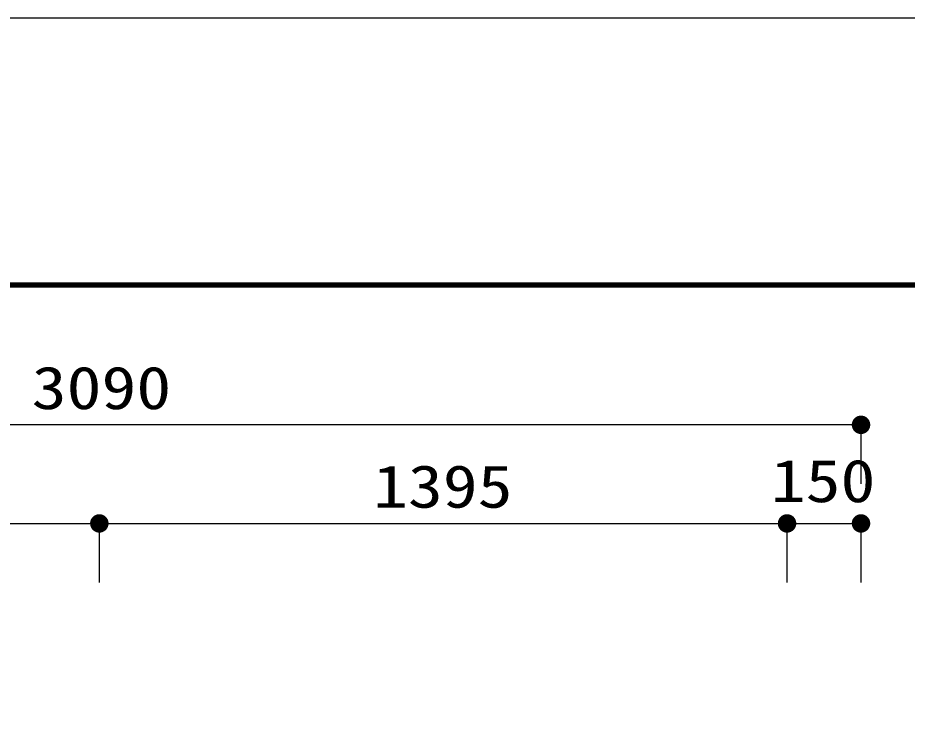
# Model space of a CAD drawing. Units: millimetres, scale not verified. Extents: x -24028 to 8910, y -6308 to 6308.
# Drawn here: x -4528 to -2724, y 4893 to 6308 of the extents above; entities that cross this region are included whole.
import ezdxf
from ezdxf.enums import TextEntityAlignment as Align

# ---------------------------------------------------------------- set-up
doc = ezdxf.new("R2010")
doc.units = ezdxf.units.MM
doc.header["$LTSCALE"] = 30
for name, color, linetype, lineweight in [('0-E_00クル-フ-6寸法', 132, 'Continuous', 25), ('1-2_図面枠', 7, 'Continuous', 25), ('1-3_Axis_waku', 7, 'Continuous', 25)]:
    doc.layers.add(name, color=color, linetype=linetype, lineweight=lineweight)
doc.styles.add('ＭＳ ゴシック', font='')
doc.styles.get('ＭＳ ゴシック').set_extended_font_data('MS Gothic')

msp = doc.modelspace()

# ---------------------------------------------------------------- linework, layer by layer
at = {"layer": '0-E_00クル-フ-6寸法', "color": 4}
for p, q in [((-2817.24, 5481.89), (-5907.24, 5481.89)), ((-2817.24, 5361.89), (-2817.24, 5481.89)), ((-5757.24, 5281.89), (-4362.24, 5281.89)), ((-4362.24, 5161.89), (-4362.24, 5281.89)), ((-4362.24, 5161.89), (-4362.24, 5281.89)), ((-4362.24, 5281.89), (-2967.24, 5281.89)), ((-2967.24, 5161.89), (-2967.24, 5281.89)), ((-2967.24, 5161.89), (-2967.24, 5281.89)), ((-2967.24, 5281.89), (-2817.24, 5281.89)), ((-2817.24, 5161.89), (-2817.24, 5281.89))]:
    msp.add_line(p, q, dxfattribs=at)
at = {"layer": '0-E_00クル-フ-6寸法'}
for points in [[(-2817.24, 5481.89), (-2835.84, 5484.24), (-2835.4, 5486.55)], [(-2817.24, 5481.89), (-2835.4, 5486.55), (-2834.68, 5488.79)], [(-2817.24, 5481.89), (-2834.68, 5488.79), (-2833.67, 5490.92)], [(-2817.24, 5481.89), (-2833.67, 5490.92), (-2832.41, 5492.91)], [(-2817.24, 5481.89), (-2832.41, 5492.91), (-2830.91, 5494.72)], [(-2817.24, 5481.89), (-2830.91, 5494.72), (-2829.19, 5496.34)], [(-2817.24, 5481.89), (-2829.19, 5496.34), (-2827.29, 5497.72)], [(-2817.24, 5481.89), (-2827.29, 5497.72), (-2825.23, 5498.85)], [(-2817.24, 5481.89), (-2825.23, 5498.85), (-2823.04, 5499.72)], [(-2817.24, 5481.89), (-2823.04, 5499.72), (-2820.76, 5500.31)], [(-2817.24, 5481.89), (-2820.76, 5500.31), (-2818.42, 5500.6)], [(-2817.24, 5481.89), (-2818.42, 5500.6), (-2816.07, 5500.6)], [(-2817.24, 5481.89), (-2816.07, 5500.6), (-2813.73, 5500.31)], [(-2817.24, 5481.89), (-2813.73, 5500.31), (-2811.45, 5499.72)], [(-2817.24, 5481.89), (-2811.45, 5499.72), (-2809.26, 5498.85)], [(-2817.24, 5481.89), (-2809.26, 5498.85), (-2807.2, 5497.72)], [(-2817.24, 5481.89), (-2807.2, 5497.72), (-2805.29, 5496.34)], [(-2817.24, 5481.89), (-2805.29, 5496.34), (-2803.57, 5494.72)], [(-2817.24, 5481.89), (-2803.57, 5494.72), (-2802.07, 5492.91)], [(-2817.24, 5481.89), (-2802.07, 5492.91), (-2800.81, 5490.92)], [(-2817.24, 5481.89), (-2800.81, 5490.92), (-2799.81, 5488.79)], [(-2817.24, 5481.89), (-2799.81, 5488.79), (-2799.08, 5486.55)], [(-2817.24, 5481.89), (-2799.08, 5486.55), (-2798.64, 5484.24)], [(-2817.24, 5481.89), (-2835.99, 5481.89), (-2835.84, 5484.24)], [(-2817.24, 5481.89), (-2835.84, 5479.54), (-2835.99, 5481.89)], [(-2817.24, 5481.89), (-2835.4, 5477.23), (-2835.84, 5479.54)], [(-2817.24, 5481.89), (-2834.68, 5474.99), (-2835.4, 5477.23)], [(-2817.24, 5481.89), (-2833.67, 5472.86), (-2834.68, 5474.99)], [(-2817.24, 5481.89), (-2832.41, 5470.87), (-2833.67, 5472.86)], [(-2817.24, 5481.89), (-2830.91, 5469.05), (-2832.41, 5470.87)], [(-2817.24, 5481.89), (-2829.19, 5467.44), (-2830.91, 5469.05)], [(-2817.24, 5481.89), (-2827.29, 5466.06), (-2829.19, 5467.44)], [(-2817.24, 5481.89), (-2825.23, 5464.92), (-2827.29, 5466.06)], [(-2817.24, 5481.89), (-2823.04, 5464.06), (-2825.23, 5464.92)], [(-2817.24, 5481.89), (-2820.76, 5463.47), (-2823.04, 5464.06)], [(-2817.24, 5481.89), (-2818.42, 5463.18), (-2820.76, 5463.47)], [(-2817.24, 5481.89), (-2816.07, 5463.18), (-2818.42, 5463.18)], [(-2817.24, 5481.89), (-2798.64, 5484.24), (-2798.49, 5481.89)], [(-2817.24, 5481.89), (-2813.73, 5463.47), (-2816.07, 5463.18)], [(-2817.24, 5481.89), (-2811.45, 5464.06), (-2813.73, 5463.47)], [(-2817.24, 5481.89), (-2809.26, 5464.92), (-2811.45, 5464.06)], [(-2817.24, 5481.89), (-2807.2, 5466.06), (-2809.26, 5464.92)], [(-2817.24, 5481.89), (-2805.29, 5467.44), (-2807.2, 5466.06)], [(-2817.24, 5481.89), (-2803.57, 5469.05), (-2805.29, 5467.44)], [(-2817.24, 5481.89), (-2802.07, 5470.87), (-2803.57, 5469.05)], [(-2817.24, 5481.89), (-2800.81, 5472.86), (-2802.07, 5470.87)], [(-2817.24, 5481.89), (-2799.81, 5474.99), (-2800.81, 5472.86)], [(-2817.24, 5481.89), (-2799.08, 5477.23), (-2799.81, 5474.99)], [(-2817.24, 5481.89), (-2798.64, 5479.54), (-2799.08, 5477.23)], [(-2817.24, 5481.89), (-2798.49, 5481.89), (-2798.64, 5479.54)], [(-4362.24, 5281.89), (-4380.84, 5284.24), (-4380.4, 5286.55)], [(-4362.24, 5281.89), (-4380.84, 5284.24), (-4380.4, 5286.55)], [(-4362.24, 5281.89), (-4380.4, 5286.55), (-4379.67, 5288.79)], [(-4362.24, 5281.89), (-4380.4, 5286.55), (-4379.67, 5288.79)], [(-4362.24, 5281.89), (-4379.67, 5288.79), (-4378.67, 5290.92)], [(-4362.24, 5281.89), (-4379.67, 5288.79), (-4378.67, 5290.92)], [(-4362.24, 5281.89), (-4378.67, 5290.92), (-4377.41, 5292.91)], [(-4362.24, 5281.89), (-4378.67, 5290.92), (-4377.41, 5292.91)], [(-4362.24, 5281.89), (-4377.41, 5292.91), (-4375.91, 5294.72)], [(-4362.24, 5281.89), (-4377.41, 5292.91), (-4375.91, 5294.72)], [(-4362.24, 5281.89), (-4375.91, 5294.72), (-4374.19, 5296.34)], [(-4362.24, 5281.89), (-4375.91, 5294.72), (-4374.19, 5296.34)], [(-4362.24, 5281.89), (-4374.19, 5296.34), (-4372.29, 5297.72)], [(-4362.24, 5281.89), (-4374.19, 5296.34), (-4372.29, 5297.72)], [(-4362.24, 5281.89), (-4372.29, 5297.72), (-4370.22, 5298.85)], [(-4362.24, 5281.89), (-4372.29, 5297.72), (-4370.22, 5298.85)], [(-4362.24, 5281.89), (-4370.22, 5298.85), (-4368.03, 5299.72)], [(-4362.24, 5281.89), (-4370.22, 5298.85), (-4368.03, 5299.72)], [(-4362.24, 5281.89), (-4368.03, 5299.72), (-4365.75, 5300.31)], [(-4362.24, 5281.89), (-4368.03, 5299.72), (-4365.75, 5300.31)], [(-4362.24, 5281.89), (-4365.75, 5300.31), (-4363.42, 5300.6)], [(-4362.24, 5281.89), (-4365.75, 5300.31), (-4363.42, 5300.6)], [(-4362.24, 5281.89), (-4363.42, 5300.6), (-4361.06, 5300.6)], [(-4362.24, 5281.89), (-4363.42, 5300.6), (-4361.06, 5300.6)], [(-4362.24, 5281.89), (-4361.06, 5300.6), (-4358.73, 5300.31)], [(-4362.24, 5281.89), (-4361.06, 5300.6), (-4358.73, 5300.31)], [(-4362.24, 5281.89), (-4358.73, 5300.31), (-4356.45, 5299.72)], [(-4362.24, 5281.89), (-4358.73, 5300.31), (-4356.45, 5299.72)], [(-4362.24, 5281.89), (-4356.45, 5299.72), (-4354.26, 5298.85)], [(-4362.24, 5281.89), (-4356.45, 5299.72), (-4354.26, 5298.85)], [(-4362.24, 5281.89), (-4354.26, 5298.85), (-4352.19, 5297.72)], [(-4362.24, 5281.89), (-4354.26, 5298.85), (-4352.19, 5297.72)], [(-4362.24, 5281.89), (-4352.19, 5297.72), (-4350.29, 5296.34)], [(-4362.24, 5281.89), (-4352.19, 5297.72), (-4350.29, 5296.34)], [(-4362.24, 5281.89), (-4350.29, 5296.34), (-4348.57, 5294.72)], [(-4362.24, 5281.89), (-4350.29, 5296.34), (-4348.57, 5294.72)], [(-4362.24, 5281.89), (-4348.57, 5294.72), (-4347.07, 5292.91)], [(-4362.24, 5281.89), (-4348.57, 5294.72), (-4347.07, 5292.91)], [(-4362.24, 5281.89), (-4347.07, 5292.91), (-4345.81, 5290.92)], [(-4362.24, 5281.89), (-4347.07, 5292.91), (-4345.81, 5290.92)], [(-4362.24, 5281.89), (-4345.81, 5290.92), (-4344.81, 5288.79)], [(-4362.24, 5281.89), (-4345.81, 5290.92), (-4344.81, 5288.79)], [(-4362.24, 5281.89), (-4344.81, 5288.79), (-4344.08, 5286.55)], [(-4362.24, 5281.89), (-4344.81, 5288.79), (-4344.08, 5286.55)], [(-4362.24, 5281.89), (-4344.08, 5286.55), (-4343.64, 5284.24)], [(-4362.24, 5281.89), (-4344.08, 5286.55), (-4343.64, 5284.24)], [(-2967.24, 5281.89), (-2985.84, 5284.24), (-2985.4, 5286.55)], [(-2967.24, 5281.89), (-2985.84, 5284.24), (-2985.4, 5286.55)], [(-2967.24, 5281.89), (-2985.4, 5286.55), (-2984.68, 5288.79)], [(-2967.24, 5281.89), (-2985.4, 5286.55), (-2984.68, 5288.79)], [(-2967.24, 5281.89), (-2984.68, 5288.79), (-2983.67, 5290.92)], [(-2967.24, 5281.89), (-2984.68, 5288.79), (-2983.67, 5290.92)], [(-2967.24, 5281.89), (-2983.67, 5290.92), (-2982.41, 5292.91)], [(-2967.24, 5281.89), (-2983.67, 5290.92), (-2982.41, 5292.91)], [(-2967.24, 5281.89), (-2982.41, 5292.91), (-2980.91, 5294.72)], [(-2967.24, 5281.89), (-2982.41, 5292.91), (-2980.91, 5294.72)], [(-2967.24, 5281.89), (-2980.91, 5294.72), (-2979.19, 5296.34)], [(-2967.24, 5281.89), (-2980.91, 5294.72), (-2979.19, 5296.34)], [(-2967.24, 5281.89), (-2979.19, 5296.34), (-2977.29, 5297.72)], [(-2967.24, 5281.89), (-2979.19, 5296.34), (-2977.29, 5297.72)], [(-2967.24, 5281.89), (-2977.29, 5297.72), (-2975.23, 5298.85)], [(-2967.24, 5281.89), (-2977.29, 5297.72), (-2975.23, 5298.85)], [(-2967.24, 5281.89), (-2975.23, 5298.85), (-2973.04, 5299.72)], [(-2967.24, 5281.89), (-2975.23, 5298.85), (-2973.04, 5299.72)], [(-2967.24, 5281.89), (-2973.04, 5299.72), (-2970.76, 5300.31)], [(-2967.24, 5281.89), (-2973.04, 5299.72), (-2970.76, 5300.31)], [(-2967.24, 5281.89), (-2970.76, 5300.31), (-2968.42, 5300.6)], [(-2967.24, 5281.89), (-2970.76, 5300.31), (-2968.42, 5300.6)], [(-2967.24, 5281.89), (-2968.42, 5300.6), (-2966.07, 5300.6)], [(-2967.24, 5281.89), (-2968.42, 5300.6), (-2966.07, 5300.6)], [(-2967.24, 5281.89), (-2966.07, 5300.6), (-2963.73, 5300.31)], [(-2967.24, 5281.89), (-2966.07, 5300.6), (-2963.73, 5300.31)], [(-2967.24, 5281.89), (-2963.73, 5300.31), (-2961.45, 5299.72)], [(-2967.24, 5281.89), (-2963.73, 5300.31), (-2961.45, 5299.72)], [(-2967.24, 5281.89), (-2961.45, 5299.72), (-2959.26, 5298.85)], [(-2967.24, 5281.89), (-2961.45, 5299.72), (-2959.26, 5298.85)], [(-2967.24, 5281.89), (-2959.26, 5298.85), (-2957.2, 5297.72)], [(-2967.24, 5281.89), (-2959.26, 5298.85), (-2957.2, 5297.72)], [(-2967.24, 5281.89), (-2957.2, 5297.72), (-2955.29, 5296.34)], [(-2967.24, 5281.89), (-2957.2, 5297.72), (-2955.29, 5296.34)], [(-2967.24, 5281.89), (-2955.29, 5296.34), (-2953.57, 5294.72)], [(-2967.24, 5281.89), (-2955.29, 5296.34), (-2953.57, 5294.72)], [(-2967.24, 5281.89), (-2953.57, 5294.72), (-2952.07, 5292.91)], [(-2967.24, 5281.89), (-2953.57, 5294.72), (-2952.07, 5292.91)], [(-2967.24, 5281.89), (-2952.07, 5292.91), (-2950.81, 5290.92)], [(-2967.24, 5281.89), (-2952.07, 5292.91), (-2950.81, 5290.92)], [(-2967.24, 5281.89), (-2950.81, 5290.92), (-2949.81, 5288.79)], [(-2967.24, 5281.89), (-2950.81, 5290.92), (-2949.81, 5288.79)], [(-2967.24, 5281.89), (-2949.81, 5288.79), (-2949.08, 5286.55)], [(-2967.24, 5281.89), (-2949.81, 5288.79), (-2949.08, 5286.55)], [(-2967.24, 5281.89), (-2949.08, 5286.55), (-2948.64, 5284.24)], [(-2967.24, 5281.89), (-2949.08, 5286.55), (-2948.64, 5284.24)], [(-2817.24, 5281.89), (-2835.84, 5284.24), (-2835.4, 5286.55)], [(-2817.24, 5281.89), (-2835.4, 5286.55), (-2834.68, 5288.79)], [(-2817.24, 5281.89), (-2834.68, 5288.79), (-2833.67, 5290.92)], [(-2817.24, 5281.89), (-2833.67, 5290.92), (-2832.41, 5292.91)], [(-2817.24, 5281.89), (-2832.41, 5292.91), (-2830.91, 5294.72)], [(-2817.24, 5281.89), (-2830.91, 5294.72), (-2829.19, 5296.34)], [(-2817.24, 5281.89), (-2829.19, 5296.34), (-2827.29, 5297.72)], [(-2817.24, 5281.89), (-2827.29, 5297.72), (-2825.23, 5298.85)], [(-2817.24, 5281.89), (-2825.23, 5298.85), (-2823.04, 5299.72)], [(-2817.24, 5281.89), (-2823.04, 5299.72), (-2820.76, 5300.31)], [(-2817.24, 5281.89), (-2820.76, 5300.31), (-2818.42, 5300.6)], [(-2817.24, 5281.89), (-2818.42, 5300.6), (-2816.07, 5300.6)], [(-2817.24, 5281.89), (-2816.07, 5300.6), (-2813.73, 5300.31)], [(-2817.24, 5281.89), (-2813.73, 5300.31), (-2811.45, 5299.72)], [(-2817.24, 5281.89), (-2811.45, 5299.72), (-2809.26, 5298.85)], [(-2817.24, 5281.89), (-2809.26, 5298.85), (-2807.2, 5297.72)], [(-2817.24, 5281.89), (-2807.2, 5297.72), (-2805.29, 5296.34)], [(-2817.24, 5281.89), (-2805.29, 5296.34), (-2803.57, 5294.72)], [(-2817.24, 5281.89), (-2803.57, 5294.72), (-2802.07, 5292.91)], [(-2817.24, 5281.89), (-2802.07, 5292.91), (-2800.81, 5290.92)], [(-2817.24, 5281.89), (-2800.81, 5290.92), (-2799.81, 5288.79)], [(-2817.24, 5281.89), (-2799.81, 5288.79), (-2799.08, 5286.55)], [(-2817.24, 5281.89), (-2799.08, 5286.55), (-2798.64, 5284.24)], [(-4362.24, 5281.89), (-4380.99, 5281.89), (-4380.84, 5284.24)], [(-4362.24, 5281.89), (-4380.99, 5281.89), (-4380.84, 5284.24)], [(-4362.24, 5281.89), (-4380.84, 5279.54), (-4380.99, 5281.89)], [(-4362.24, 5281.89), (-4380.84, 5279.54), (-4380.99, 5281.89)], [(-4362.24, 5281.89), (-4380.4, 5277.23), (-4380.84, 5279.54)], [(-4362.24, 5281.89), (-4380.4, 5277.23), (-4380.84, 5279.54)], [(-4362.24, 5281.89), (-4379.67, 5274.99), (-4380.4, 5277.23)], [(-4362.24, 5281.89), (-4379.67, 5274.99), (-4380.4, 5277.23)], [(-4362.24, 5281.89), (-4378.67, 5272.86), (-4379.67, 5274.99)], [(-4362.24, 5281.89), (-4378.67, 5272.86), (-4379.67, 5274.99)], [(-4362.24, 5281.89), (-4377.41, 5270.87), (-4378.67, 5272.86)], [(-4362.24, 5281.89), (-4377.41, 5270.87), (-4378.67, 5272.86)], [(-4362.24, 5281.89), (-4375.91, 5269.05), (-4377.41, 5270.87)], [(-4362.24, 5281.89), (-4375.91, 5269.05), (-4377.41, 5270.87)], [(-4362.24, 5281.89), (-4374.19, 5267.44), (-4375.91, 5269.05)], [(-4362.24, 5281.89), (-4374.19, 5267.44), (-4375.91, 5269.05)], [(-4362.24, 5281.89), (-4372.29, 5266.06), (-4374.19, 5267.44)], [(-4362.24, 5281.89), (-4372.29, 5266.06), (-4374.19, 5267.44)], [(-4362.24, 5281.89), (-4370.22, 5264.92), (-4372.29, 5266.06)], [(-4362.24, 5281.89), (-4370.22, 5264.92), (-4372.29, 5266.06)], [(-4362.24, 5281.89), (-4368.03, 5264.06), (-4370.22, 5264.92)], [(-4362.24, 5281.89), (-4368.03, 5264.06), (-4370.22, 5264.92)], [(-4362.24, 5281.89), (-4365.75, 5263.47), (-4368.03, 5264.06)], [(-4362.24, 5281.89), (-4365.75, 5263.47), (-4368.03, 5264.06)], [(-4362.24, 5281.89), (-4363.42, 5263.18), (-4365.75, 5263.47)], [(-4362.24, 5281.89), (-4363.42, 5263.18), (-4365.75, 5263.47)], [(-4362.24, 5281.89), (-4361.06, 5263.18), (-4363.42, 5263.18)], [(-4362.24, 5281.89), (-4361.06, 5263.18), (-4363.42, 5263.18)], [(-4362.24, 5281.89), (-4343.64, 5284.24), (-4343.49, 5281.89)], [(-4362.24, 5281.89), (-4343.64, 5284.24), (-4343.49, 5281.89)], [(-4362.24, 5281.89), (-4358.73, 5263.47), (-4361.06, 5263.18)], [(-4362.24, 5281.89), (-4356.45, 5264.06), (-4358.73, 5263.47)], [(-4362.24, 5281.89), (-4354.26, 5264.92), (-4356.45, 5264.06)], [(-4362.24, 5281.89), (-4352.19, 5266.06), (-4354.26, 5264.92)], [(-4362.24, 5281.89), (-4350.29, 5267.44), (-4352.19, 5266.06)], [(-4362.24, 5281.89), (-4348.57, 5269.05), (-4350.29, 5267.44)], [(-4362.24, 5281.89), (-4347.07, 5270.87), (-4348.57, 5269.05)], [(-4362.24, 5281.89), (-4345.81, 5272.86), (-4347.07, 5270.87)], [(-4362.24, 5281.89), (-4344.81, 5274.99), (-4345.81, 5272.86)], [(-4362.24, 5281.89), (-4344.08, 5277.23), (-4344.81, 5274.99)], [(-4362.24, 5281.89), (-4343.64, 5279.54), (-4344.08, 5277.23)], [(-4362.24, 5281.89), (-4343.49, 5281.89), (-4343.64, 5279.54)], [(-4362.24, 5281.89), (-4358.73, 5263.47), (-4361.06, 5263.18)], [(-4362.24, 5281.89), (-4356.45, 5264.06), (-4358.73, 5263.47)], [(-4362.24, 5281.89), (-4354.26, 5264.92), (-4356.45, 5264.06)], [(-4362.24, 5281.89), (-4352.19, 5266.06), (-4354.26, 5264.92)], [(-4362.24, 5281.89), (-4350.29, 5267.44), (-4352.19, 5266.06)], [(-4362.24, 5281.89), (-4348.57, 5269.05), (-4350.29, 5267.44)], [(-4362.24, 5281.89), (-4347.07, 5270.87), (-4348.57, 5269.05)], [(-4362.24, 5281.89), (-4345.81, 5272.86), (-4347.07, 5270.87)], [(-4362.24, 5281.89), (-4344.81, 5274.99), (-4345.81, 5272.86)], [(-4362.24, 5281.89), (-4344.08, 5277.23), (-4344.81, 5274.99)], [(-4362.24, 5281.89), (-4343.64, 5279.54), (-4344.08, 5277.23)], [(-4362.24, 5281.89), (-4343.49, 5281.89), (-4343.64, 5279.54)], [(-2967.24, 5281.89), (-2985.99, 5281.89), (-2985.84, 5284.24)], [(-2967.24, 5281.89), (-2985.99, 5281.89), (-2985.84, 5284.24)], [(-2967.24, 5281.89), (-2985.84, 5279.54), (-2985.99, 5281.89)], [(-2967.24, 5281.89), (-2985.84, 5279.54), (-2985.99, 5281.89)], [(-2967.24, 5281.89), (-2985.4, 5277.23), (-2985.84, 5279.54)], [(-2967.24, 5281.89), (-2985.4, 5277.23), (-2985.84, 5279.54)], [(-2967.24, 5281.89), (-2984.68, 5274.99), (-2985.4, 5277.23)], [(-2967.24, 5281.89), (-2984.68, 5274.99), (-2985.4, 5277.23)], [(-2967.24, 5281.89), (-2983.67, 5272.86), (-2984.68, 5274.99)], [(-2967.24, 5281.89), (-2983.67, 5272.86), (-2984.68, 5274.99)], [(-2967.24, 5281.89), (-2982.41, 5270.87), (-2983.67, 5272.86)], [(-2967.24, 5281.89), (-2982.41, 5270.87), (-2983.67, 5272.86)], [(-2967.24, 5281.89), (-2980.91, 5269.05), (-2982.41, 5270.87)], [(-2967.24, 5281.89), (-2980.91, 5269.05), (-2982.41, 5270.87)], [(-2967.24, 5281.89), (-2979.19, 5267.44), (-2980.91, 5269.05)], [(-2967.24, 5281.89), (-2979.19, 5267.44), (-2980.91, 5269.05)], [(-2967.24, 5281.89), (-2977.29, 5266.06), (-2979.19, 5267.44)], [(-2967.24, 5281.89), (-2977.29, 5266.06), (-2979.19, 5267.44)], [(-2967.24, 5281.89), (-2975.23, 5264.92), (-2977.29, 5266.06)], [(-2967.24, 5281.89), (-2975.23, 5264.92), (-2977.29, 5266.06)], [(-2967.24, 5281.89), (-2973.04, 5264.06), (-2975.23, 5264.92)], [(-2967.24, 5281.89), (-2973.04, 5264.06), (-2975.23, 5264.92)], [(-2967.24, 5281.89), (-2970.76, 5263.47), (-2973.04, 5264.06)], [(-2967.24, 5281.89), (-2970.76, 5263.47), (-2973.04, 5264.06)], [(-2967.24, 5281.89), (-2968.42, 5263.18), (-2970.76, 5263.47)], [(-2967.24, 5281.89), (-2968.42, 5263.18), (-2970.76, 5263.47)], [(-2967.24, 5281.89), (-2966.07, 5263.18), (-2968.42, 5263.18)], [(-2967.24, 5281.89), (-2966.07, 5263.18), (-2968.42, 5263.18)], [(-2967.24, 5281.89), (-2948.64, 5284.24), (-2948.49, 5281.89)], [(-2967.24, 5281.89), (-2948.64, 5284.24), (-2948.49, 5281.89)], [(-2967.24, 5281.89), (-2963.73, 5263.47), (-2966.07, 5263.18)], [(-2967.24, 5281.89), (-2961.45, 5264.06), (-2963.73, 5263.47)], [(-2967.24, 5281.89), (-2959.26, 5264.92), (-2961.45, 5264.06)], [(-2967.24, 5281.89), (-2957.2, 5266.06), (-2959.26, 5264.92)], [(-2967.24, 5281.89), (-2955.29, 5267.44), (-2957.2, 5266.06)], [(-2967.24, 5281.89), (-2953.57, 5269.05), (-2955.29, 5267.44)], [(-2967.24, 5281.89), (-2952.07, 5270.87), (-2953.57, 5269.05)], [(-2967.24, 5281.89), (-2950.81, 5272.86), (-2952.07, 5270.87)], [(-2967.24, 5281.89), (-2949.81, 5274.99), (-2950.81, 5272.86)], [(-2967.24, 5281.89), (-2949.08, 5277.23), (-2949.81, 5274.99)], [(-2967.24, 5281.89), (-2948.64, 5279.54), (-2949.08, 5277.23)], [(-2967.24, 5281.89), (-2948.49, 5281.89), (-2948.64, 5279.54)], [(-2967.24, 5281.89), (-2963.73, 5263.47), (-2966.07, 5263.18)], [(-2967.24, 5281.89), (-2961.45, 5264.06), (-2963.73, 5263.47)], [(-2967.24, 5281.89), (-2959.26, 5264.92), (-2961.45, 5264.06)], [(-2967.24, 5281.89), (-2957.2, 5266.06), (-2959.26, 5264.92)], [(-2967.24, 5281.89), (-2955.29, 5267.44), (-2957.2, 5266.06)], [(-2967.24, 5281.89), (-2953.57, 5269.05), (-2955.29, 5267.44)], [(-2967.24, 5281.89), (-2952.07, 5270.87), (-2953.57, 5269.05)], [(-2967.24, 5281.89), (-2950.81, 5272.86), (-2952.07, 5270.87)], [(-2967.24, 5281.89), (-2949.81, 5274.99), (-2950.81, 5272.86)], [(-2967.24, 5281.89), (-2949.08, 5277.23), (-2949.81, 5274.99)], [(-2967.24, 5281.89), (-2948.64, 5279.54), (-2949.08, 5277.23)], [(-2967.24, 5281.89), (-2948.49, 5281.89), (-2948.64, 5279.54)], [(-2817.24, 5281.89), (-2835.99, 5281.89), (-2835.84, 5284.24)], [(-2817.24, 5281.89), (-2835.84, 5279.54), (-2835.99, 5281.89)], [(-2817.24, 5281.89), (-2835.4, 5277.23), (-2835.84, 5279.54)], [(-2817.24, 5281.89), (-2834.68, 5274.99), (-2835.4, 5277.23)], [(-2817.24, 5281.89), (-2833.67, 5272.86), (-2834.68, 5274.99)], [(-2817.24, 5281.89), (-2832.41, 5270.87), (-2833.67, 5272.86)], [(-2817.24, 5281.89), (-2830.91, 5269.05), (-2832.41, 5270.87)], [(-2817.24, 5281.89), (-2829.19, 5267.44), (-2830.91, 5269.05)], [(-2817.24, 5281.89), (-2827.29, 5266.06), (-2829.19, 5267.44)], [(-2817.24, 5281.89), (-2825.23, 5264.92), (-2827.29, 5266.06)], [(-2817.24, 5281.89), (-2823.04, 5264.06), (-2825.23, 5264.92)], [(-2817.24, 5281.89), (-2820.76, 5263.47), (-2823.04, 5264.06)], [(-2817.24, 5281.89), (-2818.42, 5263.18), (-2820.76, 5263.47)], [(-2817.24, 5281.89), (-2816.07, 5263.18), (-2818.42, 5263.18)], [(-2817.24, 5281.89), (-2798.64, 5284.24), (-2798.49, 5281.89)], [(-2817.24, 5281.89), (-2813.73, 5263.47), (-2816.07, 5263.18)], [(-2817.24, 5281.89), (-2811.45, 5264.06), (-2813.73, 5263.47)], [(-2817.24, 5281.89), (-2809.26, 5264.92), (-2811.45, 5264.06)], [(-2817.24, 5281.89), (-2807.2, 5266.06), (-2809.26, 5264.92)], [(-2817.24, 5281.89), (-2805.29, 5267.44), (-2807.2, 5266.06)], [(-2817.24, 5281.89), (-2803.57, 5269.05), (-2805.29, 5267.44)], [(-2817.24, 5281.89), (-2802.07, 5270.87), (-2803.57, 5269.05)], [(-2817.24, 5281.89), (-2800.81, 5272.86), (-2802.07, 5270.87)], [(-2817.24, 5281.89), (-2799.81, 5274.99), (-2800.81, 5272.86)], [(-2817.24, 5281.89), (-2799.08, 5277.23), (-2799.81, 5274.99)], [(-2817.24, 5281.89), (-2798.64, 5279.54), (-2799.08, 5277.23)], [(-2817.24, 5281.89), (-2798.49, 5281.89), (-2798.64, 5279.54)]]:
    msp.add_solid(points, dxfattribs=at)
at = {"layer": '1-2_図面枠'}
msp.add_lwpolyline([(-8910, -6307.5), (-8910, 6307.5), (8910, 6307.5), (8910, -6307.5)], close=True, dxfattribs=at)
at = {"layer": '1-3_Axis_waku'}
for p, q in [((-7778.4, 5769.9), (8408.4, 5769.9)), ((-7777.8, 5769.3), (8407.8, 5769.3)), ((-7777.2, 5768.7), (8407.2, 5768.7)), ((-7776.6, 5768.1), (8406.6, 5768.1)), ((-7776, 5767.5), (8406, 5767.5)), ((-7775.4, 5766.9), (8405.4, 5766.9)), ((-7774.8, 5766.3), (8404.8, 5766.3)), ((-7774.2, 5765.7), (8404.2, 5765.7)), ((-7773.6, 5765.1), (8403.6, 5765.1)), ((-7773, 5764.5), (8403, 5764.5)), ((-7772.4, 5763.9), (8402.4, 5763.9)), ((-7771.8, 5763.3), (8401.8, 5763.3)), ((-7771.2, 5762.7), (8401.2, 5762.7)), ((-7770.6, 5762.1), (8400.6, 5762.1)), ((-7770, 5761.5), (8400, 5761.5))]:
    msp.add_line(p, q, dxfattribs=at)

# ---------------------------------------------------------------- texts
at = {"layer": '0-E_00クル-フ-6寸法', "color": 3, "style": 'ＭＳ ゴシック', "width": 1.2}
for s, p in [('3090', (-4499.38, 5487.74)), ('1395', (-3807.03, 5287.74)), ('150', (-3000.24, 5298.99))]:
    msp.add_text(s, height=86.66, dxfattribs=at).set_placement(p, align=Align.BOTTOM_LEFT)

doc.saveas('drawing.dxf')
